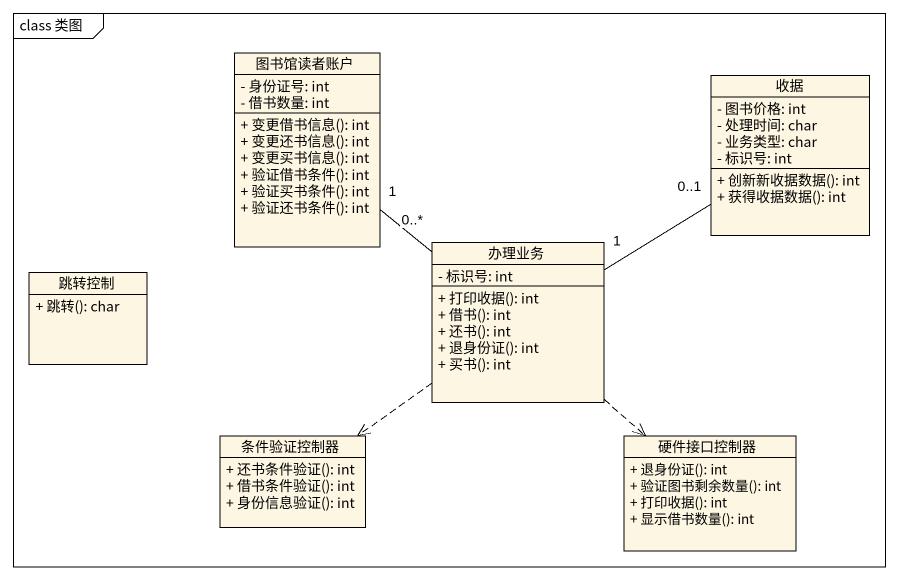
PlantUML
@startuml
mainframe class 类图
hide circle
hide empty members
skinparam classAttributeIconSize 0
class 图书馆读者账户 {
  - 身份证号: int
  - 借书数量: int
  + 变更借书信息(): int
  + 变更还书信息(): int
  + 变更买书信息(): int
  + 验证借书条件(): int
  + 验证买书条件(): int
  + 验证还书条件(): int
}
class 收据 {
  - 图书价格: int
  - 处理时间: char
  - 业务类型: char
  - 标识号: int
  + 创新新收据数据(): int
  + 获得收据数据(): int
}
class 跳转控制 {
  + 跳转(): char
}
class 办理业务 {
  - 标识号: int
  + 打印收据(): int
  + 借书(): int
  + 还书(): int
  + 退身份证(): int
  + 买书(): int
}
class 条件验证控制器 {
  + 还书条件验证(): int
  + 借书条件验证(): int
  + 身份信息验证(): int
}
class 硬件接口控制器 {
  + 退身份证(): int
  + 验证图书剩余数量(): int
  + 打印收据(): int
  + 显示借书数量(): int
}
办理业务 "0..*" -up- "1" 图书馆读者账户
办理业务 "1" -up- "0..1" 收据
办理业务 ..> 条件验证控制器
办理业务 ..> 硬件接口控制器
@enduml
